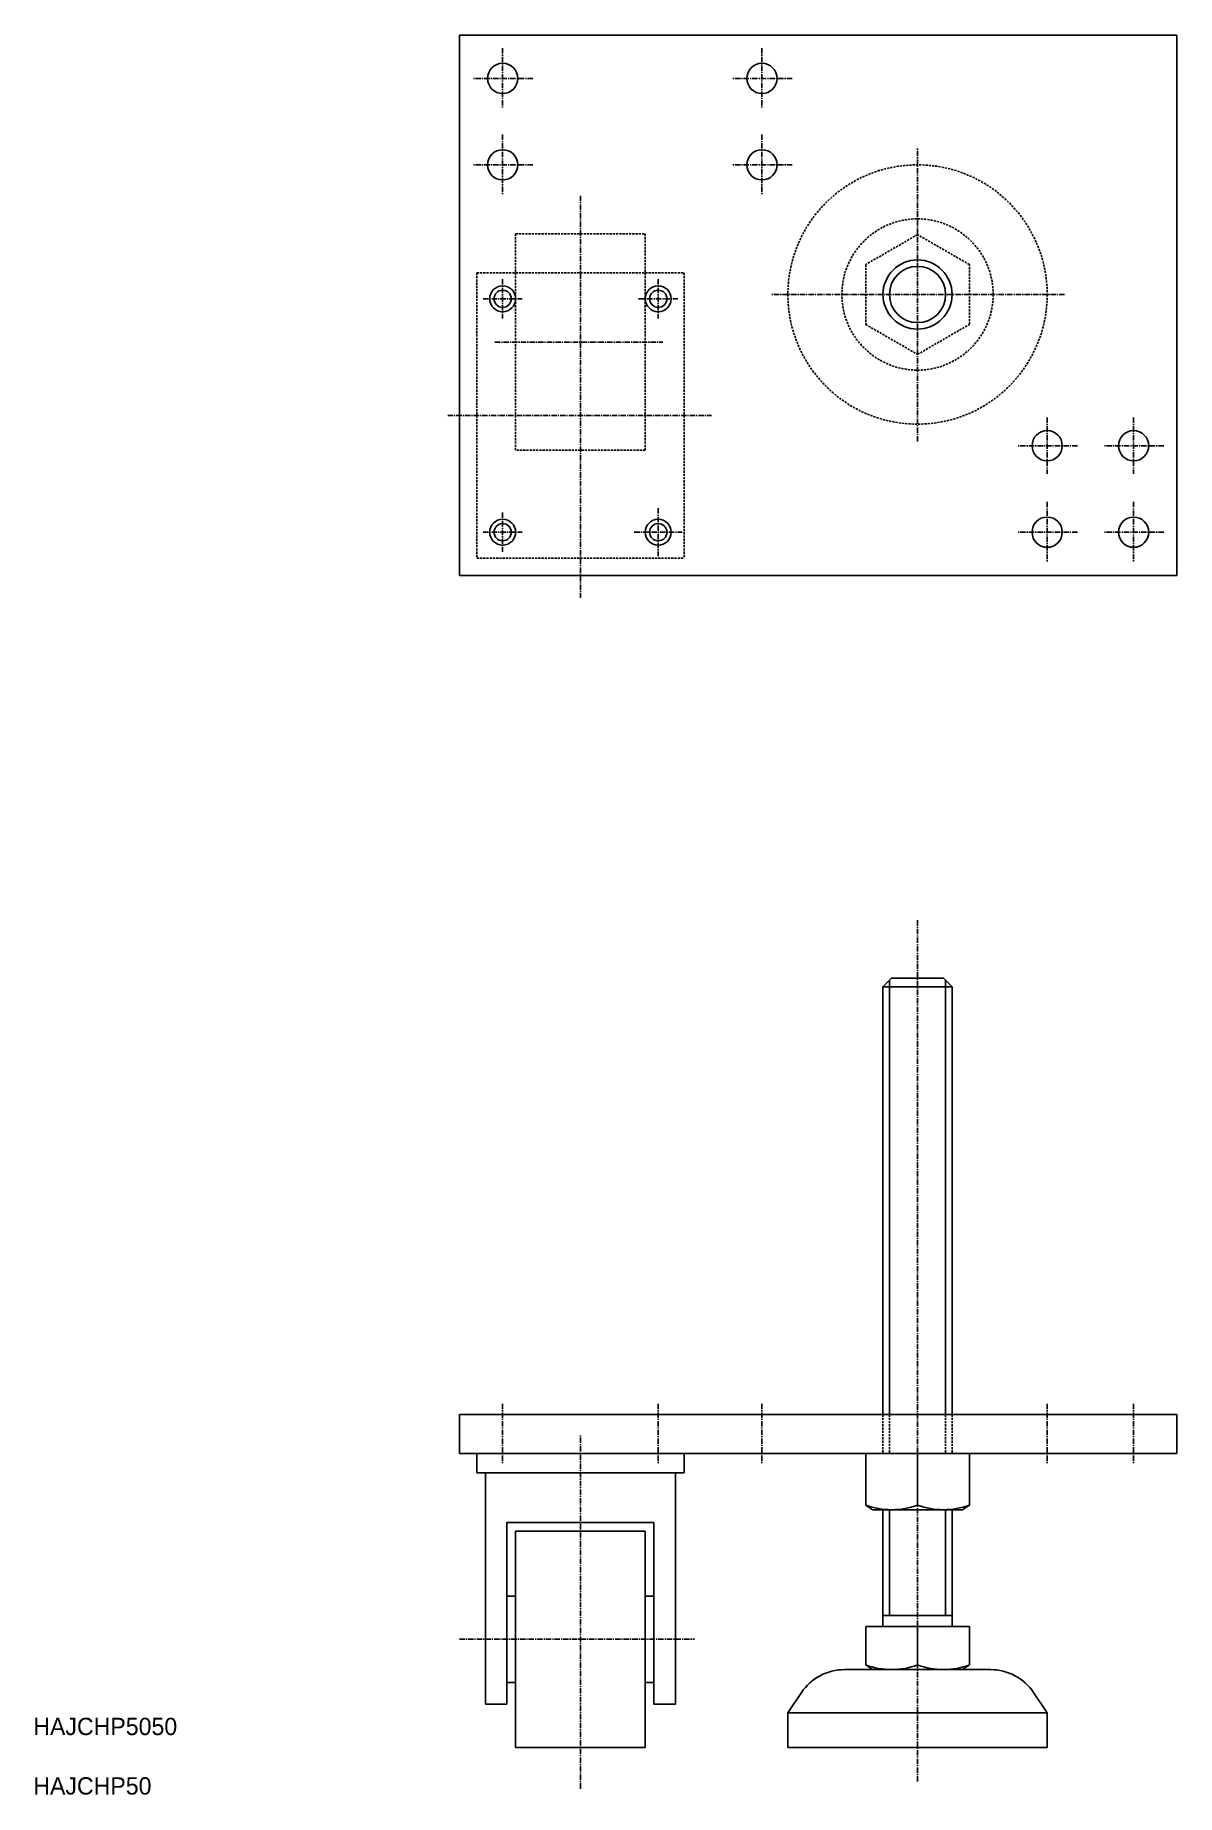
# Model space of a CAD drawing. Extents: x 0 to 265, y 0 to 407.
import ezdxf

# ---------------------------------------------------------------- set-up
doc = ezdxf.new("R2010")
doc.units = 0
doc.linetypes.add('CENTER', pattern=[2, 1.25, -0.25, 0.25, -0.25])
doc.linetypes.add('DASHED', pattern=[0.75, 0.5, -0.25])
doc.layers.get('0').update_dxf_attribs({"linetype": 'CONTINUOUS'})
doc.layers.add('CENTER', color=1, linetype='CENTER')

msp = doc.modelspace()

# ---------------------------------------------------------------- linework, layer by layer
at = {"color": 7, "linetype": 'CONTINUOUS'}
for p, q in [((98.61, 407.1), (264.61, 407.1)), ((98.61, 407.1), (98.61, 282.1)), ((264.61, 407.1), (264.61, 282.1)), ((98.61, 282.1), (264.61, 282.1)), ((198.61, 188.92), (196.61, 186.92)), ((198.61, 188.92), (210.61, 188.92)), ((210.61, 188.92), (212.61, 186.92)), ((196.61, 186.92), (196.61, 87.92)), ((212.61, 186.92), (196.61, 186.92)), ((212.61, 186.92), (212.61, 87.92)), ((98.61, 87.92), (264.61, 87.92)), ((98.61, 87.92), (98.61, 78.92)), ((264.61, 78.92), (264.61, 87.92)), ((98.61, 78.92), (264.61, 78.92)), ((102.61, 74.42), (102.61, 78.92)), ((150.61, 74.42), (150.61, 78.92)), ((192.61, 78.92), (192.61, 67)), ((192.61, 78.92), (192.61, 67)), ((204.61, 67), (204.61, 78.92)), ((216.61, 78.92), (216.61, 67)), ((102.61, 74.42), (150.61, 74.42)), ((104.61, 20.92), (104.61, 74.42)), ((148.61, 20.92), (148.61, 74.42)), ((194.21, 65.92), (192.61, 67)), ((215, 65.92), (194.21, 65.92)), ((196.61, 65.92), (196.61, 38.92)), ((212.61, 65.92), (212.61, 38.92)), ((215, 65.92), (216.61, 67)), ((143.61, 62.92), (109.61, 62.92)), ((109.61, 20.92), (109.61, 62.92)), ((143.61, 20.92), (143.61, 62.92)), ((141.61, 60.92), (111.61, 60.92)), ((111.61, 10.92), (111.61, 60.92)), ((141.61, 10.92), (141.61, 60.92)), ((109.61, 45.92), (111.61, 45.92)), ((141.61, 45.92), (143.61, 45.92)), ((196.61, 41.42), (212.61, 41.42)), ((192.61, 38.92), (216.61, 38.92)), ((192.61, 38.92), (192.61, 30)), ((204.61, 30), (204.61, 38.92)), ((216.61, 38.92), (216.61, 30)), ((221.5, 28.92), (187.71, 28.92)), ((194.21, 28.92), (192.61, 30)), ((215, 28.92), (216.61, 30)), ((109.61, 25.92), (111.61, 25.92)), ((141.61, 25.92), (143.61, 25.92)), ((104.61, 20.92), (109.61, 20.92)), ((143.61, 20.92), (148.61, 20.92)), ((177.75, 23.61), (174.61, 18.93)), ((231.46, 23.61), (234.61, 18.92)), ((234.61, 18.92), (174.61, 18.93)), ((174.61, 10.92), (174.61, 18.93)), ((234.61, 10.92), (234.61, 18.92)), ((111.61, 10.92), (141.61, 10.92)), ((174.61, 10.92), (234.61, 10.92))]:
    msp.add_line(p, q, dxfattribs=at)
at = {"color": 3, "linetype": 'DASHED'}
for p, q in [((111.61, 361.1), (111.61, 311.1)), ((111.61, 361.1), (141.61, 361.1)), ((141.61, 361.1), (141.61, 311.1)), ((204.61, 360.95), (192.61, 354.03)), ((216.61, 354.03), (204.61, 360.95)), ((102.61, 352.1), (102.61, 286.1)), ((102.61, 352.1), (150.61, 352.1)), ((150.61, 352.1), (150.61, 286.1)), ((192.61, 354.03), (192.61, 340.17)), ((216.61, 340.17), (216.61, 354.03)), ((192.61, 340.17), (204.61, 333.24)), ((204.61, 333.24), (216.61, 340.17)), ((141.61, 311.1), (111.61, 311.1)), ((102.61, 286.1), (150.61, 286.1)), ((196.61, 87.92), (196.61, 78.92)), ((198.11, 87.92), (198.11, 78.92)), ((211.11, 87.92), (211.11, 78.92)), ((212.61, 87.92), (212.61, 78.92))]:
    msp.add_line(p, q, dxfattribs=at)
at = {"color": 3, "linetype": 'CONTINUOUS'}
for p, q in [((198.11, 87.92), (198.11, 188.42)), ((211.11, 87.92), (211.11, 188.42)), ((198.11, 65.92), (198.11, 41.42)), ((211.11, 65.92), (211.11, 41.42))]:
    msp.add_line(p, q, dxfattribs=at)
at = {"color": 7, "linetype": 'CONTINUOUS'}
for centre, radius in [((108.61, 397.1), 3.5), ((168.61, 397.1), 3.5), ((108.61, 377.1), 3.5), ((168.61, 377.1), 3.5), ((204.61, 347.1), 8), ((108.61, 346.1), 2), ((144.61, 346.1), 2), ((234.61, 312.1), 3.5), ((254.61, 312.1), 3.5), ((108.61, 292.1), 2), ((144.61, 292.1), 2), ((234.61, 292.1), 3.5), ((254.61, 292.1), 3.5)]:
    msp.add_circle(centre, radius, dxfattribs=at)
at = {"color": 3, "linetype": 'DASHED'}
for radius in [30, 17.5]:
    msp.add_circle((204.61, 347.1), radius, dxfattribs=at)
at = {"color": 3, "linetype": 'CONTINUOUS'}
for centre, radius in [((204.61, 347.1), 6.5), ((108.61, 346.1), 3), ((144.61, 346.1), 3), ((108.61, 292.1), 3), ((144.61, 292.1), 3)]:
    msp.add_circle(centre, radius, dxfattribs=at)
at = {"color": 7, "linetype": 'CONTINUOUS'}
for centre, radius, start, end in [((198.61, 83.14), 17.22, 249.6091, 290.3909), ((210.61, 83.14), 17.22, 249.6091, 290.3909), ((187.71, 16.92), 12, 90, 146.1337), ((198.61, 46.14), 17.22, 249.6091, 290.3909), ((210.61, 46.14), 17.22, 249.6091, 290.3909), ((221.5, 16.92), 12, 33.8663, 90)]:
    msp.add_arc(centre, radius, start, end, dxfattribs=at)
at = {"layer": 'CENTER', "color": 1, "linetype": 'CENTER'}
for p, q in [((108.61, 404.1), (108.61, 390.1)), ((168.61, 404.1), (168.61, 390.1)), ((115.61, 397.1), (101.61, 397.1)), ((175.61, 397.1), (161.61, 397.1)), ((108.61, 384.1), (108.61, 370.1)), ((168.61, 384.1), (168.61, 370.1)), ((204.61, 313.1), (204.61, 381.1)), ((115.61, 377.1), (101.61, 377.1)), ((175.61, 377.1), (161.61, 377.1)), ((126.61, 369.96), (126.61, 276.88)), ((108.61, 350.64), (108.61, 341.56)), ((144.61, 350.64), (144.61, 341.56)), ((104.07, 346.1), (113.15, 346.1)), ((140.07, 346.1), (149.15, 346.1)), ((238.61, 347.1), (170.61, 347.1)), ((106.81, 336.1), (145.71, 336.1)), ((95.89, 319.1), (156.97, 319.1)), ((234.61, 318.6), (234.61, 305.6)), ((254.61, 318.6), (254.61, 305.6)), ((241.61, 312.1), (227.61, 312.1)), ((261.61, 312.1), (247.61, 312.1)), ((144.61, 297.64), (144.61, 286.56)), ((234.61, 299.1), (234.61, 285.1)), ((254.61, 299.1), (254.61, 285.1)), ((108.61, 296.64), (108.61, 287.56)), ((104.07, 292.1), (113.15, 292.1)), ((139.07, 292.1), (150.15, 292.1)), ((241.61, 292.1), (227.61, 292.1)), ((261.61, 292.1), (247.61, 292.1)), ((204.61, 202.3), (204.61, 2.88)), ((108.61, 90.42), (108.61, 76.42)), ((144.61, 90.42), (144.61, 76.42)), ((168.61, 90.42), (168.61, 76.42)), ((234.61, 90.42), (234.61, 76.42)), ((254.61, 90.42), (254.61, 76.42)), ((126.61, 1.36), (126.61, 83.21)), ((98.61, 35.92), (153.01, 35.92))]:
    msp.add_line(p, q, dxfattribs=at)

# ---------------------------------------------------------------- texts
at = {"color": 7, "linetype": 'CONTINUOUS'}
for s, p in [('HAJCHP5050', (0, 13.76)), ('HAJCHP50', (0, 0))]:
    msp.add_text(s, height=4, dxfattribs=at).set_placement(p)

doc.saveas('drawing.dxf')
